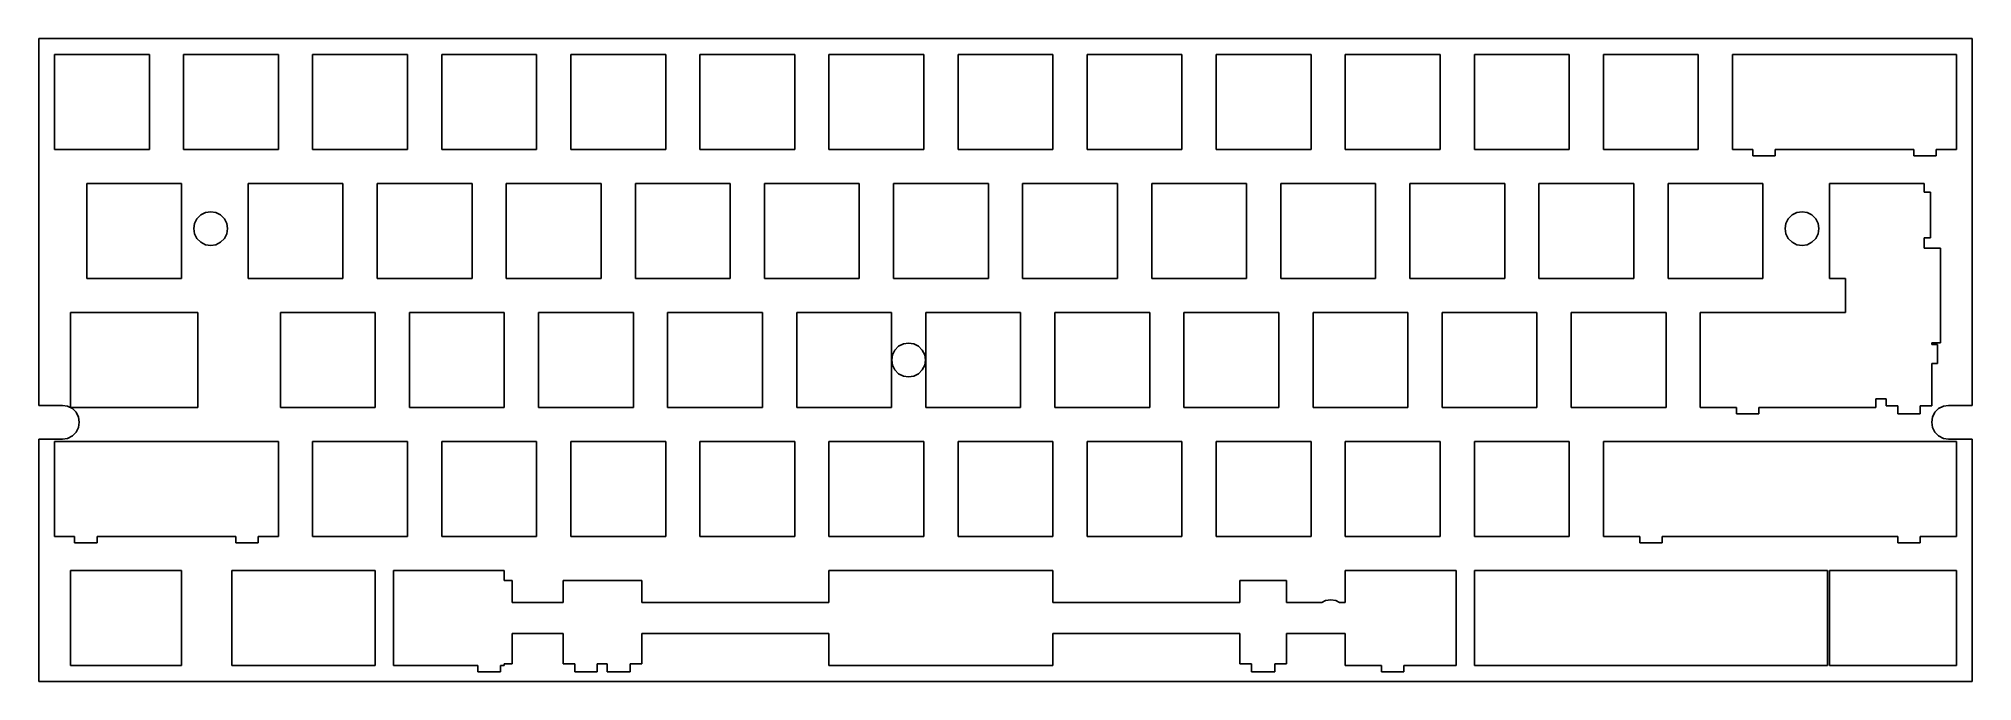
# Model space of a CAD drawing. Header units: millimetres. Extents: x 0 to 285, y 0 to 95.
import ezdxf

# ---------------------------------------------------------------- set-up
doc = ezdxf.new("R2010")
doc.units = ezdxf.units.MM
doc.layers.get('0').update_dxf_attribs({"color": 18, "true_color": 0x000000})

msp = doc.modelspace()

# ---------------------------------------------------------------- linework, layer by layer
at = {"color": 0}
for p, q in [((0.09508, 95.1548), (285.469, 95.1548)), ((0.09508, 40.9924), (0.09508, 95.1548)), ((285.469, 95.1548), (285.469, 40.9924)), ((2.43086, 78.7936), (2.43086, 92.7929)), ((2.43086, 92.7929), (16.4317, 92.7929)), ((16.4317, 92.7929), (16.4317, 78.7936)), ((21.4809, 78.7936), (21.4809, 92.7929)), ((21.4809, 92.7929), (35.4817, 92.7929)), ((35.4817, 92.7929), (35.4817, 78.7936)), ((40.531, 78.7936), (40.531, 92.7929)), ((40.531, 92.7929), (54.5317, 92.7929)), ((54.5317, 92.7929), (54.5317, 78.7936)), ((59.581, 78.7936), (59.581, 92.7929)), ((59.581, 92.7929), (73.5803, 92.7929)), ((73.5803, 92.7929), (73.5803, 78.7936)), ((78.631, 78.7936), (78.631, 92.7929)), ((78.631, 92.7929), (92.6317, 92.7929)), ((92.6317, 92.7929), (92.6317, 78.7936)), ((97.681, 78.7936), (97.681, 92.7929)), ((97.681, 92.7929), (111.682, 92.7929)), ((111.682, 92.7929), (111.682, 78.7936)), ((116.731, 78.7936), (116.731, 92.7929)), ((116.731, 92.7929), (130.732, 92.7929)), ((130.732, 92.7929), (130.732, 78.7936)), ((135.781, 78.7936), (135.781, 92.7929)), ((135.781, 92.7929), (149.782, 92.7929)), ((149.782, 92.7929), (149.782, 78.7936)), ((154.831, 78.7936), (154.831, 92.7929)), ((154.831, 92.7929), (168.83, 92.7929)), ((168.83, 92.7929), (168.83, 78.7936)), ((173.881, 78.7936), (173.881, 92.7929)), ((173.881, 92.7929), (187.882, 92.7929)), ((187.882, 92.7929), (187.882, 78.7936)), ((192.931, 78.7936), (192.931, 92.7929)), ((192.931, 92.7929), (206.93, 92.7929)), ((206.93, 92.7929), (206.93, 78.7936)), ((211.981, 78.7936), (211.981, 92.7929)), ((211.981, 92.7929), (225.982, 92.7929)), ((225.982, 92.7929), (225.982, 78.7936)), ((231.031, 78.7936), (231.031, 92.7929)), ((231.031, 92.7929), (245.032, 92.7929)), ((245.032, 92.7929), (245.032, 78.7936)), ((283.13, 92.7929), (250.081, 92.7929)), ((250.081, 92.7929), (250.081, 78.7936)), ((283.13, 78.7936), (283.13, 92.7929)), ((16.4317, 78.7936), (2.43086, 78.7936)), ((35.4817, 78.7936), (21.4809, 78.7936)), ((54.5317, 78.7936), (40.531, 78.7936)), ((73.5803, 78.7936), (59.581, 78.7936)), ((92.6317, 78.7936), (78.631, 78.7936)), ((111.682, 78.7936), (97.681, 78.7936)), ((130.732, 78.7936), (116.731, 78.7936)), ((149.782, 78.7936), (135.781, 78.7936)), ((168.83, 78.7936), (154.831, 78.7936)), ((187.882, 78.7936), (173.881, 78.7936)), ((206.93, 78.7936), (192.931, 78.7936)), ((225.982, 78.7936), (211.981, 78.7936)), ((245.032, 78.7936), (231.031, 78.7936)), ((250.081, 78.7936), (253.056, 78.7936)), ((253.056, 78.7936), (253.056, 77.8235)), ((253.056, 77.8235), (256.355, 77.8235)), ((256.355, 78.7936), (276.856, 78.7936)), ((256.355, 77.8235), (256.355, 78.7936)), ((276.856, 78.7936), (276.856, 77.8235)), ((276.856, 77.8235), (280.155, 77.8235)), ((280.155, 78.7936), (283.13, 78.7936)), ((280.155, 77.8235), (280.155, 78.7936)), ((7.19473, 59.7436), (7.19473, 73.7429)), ((7.19473, 73.7429), (21.1942, 73.7429)), ((21.1942, 73.7429), (21.1942, 59.7436)), ((31.0059, 59.7436), (31.0059, 73.7429)), ((31.0059, 73.7429), (45.0053, 73.7429)), ((45.0053, 73.7429), (45.0053, 59.7436)), ((50.056, 59.7436), (50.056, 73.7429)), ((50.056, 73.7429), (64.0567, 73.7429)), ((64.0567, 73.7429), (64.0567, 59.7436)), ((69.106, 59.7436), (69.106, 73.7429)), ((69.106, 73.7429), (83.1067, 73.7429)), ((83.1067, 73.7429), (83.1067, 59.7436)), ((88.156, 59.7436), (88.156, 73.7429)), ((88.156, 73.7429), (102.157, 73.7429)), ((102.157, 73.7429), (102.157, 59.7436)), ((107.206, 59.7436), (107.206, 73.7429)), ((107.206, 73.7429), (121.205, 73.7429)), ((121.205, 73.7429), (121.205, 59.7436)), ((126.256, 59.7436), (126.256, 73.7429)), ((126.256, 73.7429), (140.257, 73.7429)), ((140.257, 73.7429), (140.257, 59.7436)), ((145.306, 59.7436), (145.306, 73.7429)), ((145.306, 73.7429), (159.305, 73.7429)), ((159.305, 73.7429), (159.305, 59.7436)), ((164.356, 59.7436), (164.356, 73.7429)), ((164.356, 73.7429), (178.357, 73.7429)), ((178.357, 73.7429), (178.357, 59.7436)), ((183.406, 59.7436), (183.406, 73.7429)), ((183.406, 73.7429), (197.407, 73.7429)), ((197.407, 73.7429), (197.407, 59.7436)), ((202.456, 59.7436), (202.456, 73.7429)), ((202.456, 73.7429), (216.455, 73.7429)), ((216.455, 73.7429), (216.455, 59.7436)), ((221.506, 59.7436), (221.506, 73.7429)), ((221.506, 73.7429), (235.507, 73.7429)), ((235.507, 73.7429), (235.507, 59.7436)), ((240.556, 59.7436), (240.556, 73.7429)), ((240.556, 73.7429), (254.555, 73.7429)), ((254.555, 73.7429), (254.555, 59.7436)), ((278.368, 73.7429), (264.368, 73.7429)), ((264.368, 73.7429), (264.368, 59.7436)), ((278.368, 72.493), (278.368, 73.7429)), ((279.28, 72.493), (278.368, 72.493)), ((279.28, 65.7433), (279.28, 72.493)), ((23.4583, 68.5631), (23.1042, 67.8656)), ((24.0123, 69.1155), (23.4583, 68.5631)), ((24.7082, 69.4711), (24.0123, 69.1155)), ((25.4827, 69.5925), (24.7082, 69.4711)), ((26.2544, 69.4711), (25.4827, 69.5925)), ((26.9517, 69.1155), (26.2544, 69.4711)), ((27.5029, 68.5631), (26.9517, 69.1155)), ((27.8598, 67.8656), (27.5029, 68.5631)), ((258.309, 68.5631), (257.954, 67.8656)), ((258.862, 69.1155), (258.309, 68.5631)), ((259.559, 69.4711), (258.862, 69.1155)), ((260.332, 69.5925), (259.559, 69.4711)), ((261.104, 69.4711), (260.332, 69.5925)), ((261.801, 69.1155), (261.104, 69.4711)), ((262.354, 68.5631), (261.801, 69.1155)), ((262.708, 67.8656), (262.354, 68.5631)), ((23.1042, 67.8656), (22.9829, 67.0913)), ((22.9829, 67.0913), (23.1042, 66.3208)), ((23.1042, 66.3208), (23.4583, 65.6237)), ((27.5029, 65.6237), (27.8598, 66.3208)), ((27.9811, 67.0913), (27.8598, 67.8656)), ((27.8598, 66.3208), (27.9811, 67.0913)), ((257.954, 67.8656), (257.831, 67.0913)), ((257.831, 67.0913), (257.954, 66.3208)), ((257.954, 66.3208), (258.309, 65.6237)), ((262.354, 65.6237), (262.708, 66.3208)), ((262.832, 67.0913), (262.708, 67.8656)), ((262.708, 66.3208), (262.832, 67.0913)), ((278.368, 65.7433), (279.28, 65.7433)), ((278.368, 64.2179), (278.368, 65.7433)), ((23.4583, 65.6237), (24.0123, 65.0709)), ((24.0123, 65.0709), (24.7082, 64.7153)), ((24.7082, 64.7153), (25.4827, 64.5915)), ((25.4827, 64.5915), (26.2544, 64.7153)), ((26.2544, 64.7153), (26.9517, 65.0709)), ((26.9517, 65.0709), (27.5029, 65.6237)), ((258.309, 65.6237), (258.862, 65.0709)), ((258.862, 65.0709), (259.559, 64.7153)), ((259.559, 64.7153), (260.332, 64.5915)), ((260.332, 64.5915), (261.104, 64.7153)), ((261.104, 64.7153), (261.801, 65.0709)), ((261.801, 65.0709), (262.354, 65.6237)), ((280.749, 64.2179), (278.368, 64.2179)), ((280.749, 50.2186), (280.749, 64.2179)), ((21.1942, 59.7436), (7.19473, 59.7436)), ((45.0053, 59.7436), (31.0059, 59.7436)), ((64.0567, 59.7436), (50.056, 59.7436)), ((83.1067, 59.7436), (69.106, 59.7436)), ((102.157, 59.7436), (88.156, 59.7436)), ((121.205, 59.7436), (107.206, 59.7436)), ((140.257, 59.7436), (126.256, 59.7436)), ((159.305, 59.7436), (145.306, 59.7436)), ((178.357, 59.7436), (164.356, 59.7436)), ((197.407, 59.7436), (183.406, 59.7436)), ((216.455, 59.7436), (202.456, 59.7436)), ((235.507, 59.7436), (221.506, 59.7436)), ((254.555, 59.7436), (240.556, 59.7436)), ((264.368, 59.7436), (266.75, 59.7436)), ((266.75, 59.7436), (266.75, 54.6929)), ((4.8121, 40.6922), (4.8121, 54.6929)), ((4.8121, 54.6929), (23.5755, 54.6929)), ((23.5755, 54.6929), (23.5755, 40.6922)), ((35.7699, 40.6922), (35.7699, 54.6929)), ((35.7699, 54.6929), (49.7692, 54.6929)), ((49.7692, 54.6929), (49.7692, 40.6922)), ((54.8171, 40.6922), (54.8171, 54.6929)), ((54.8171, 54.6929), (68.8178, 54.6929)), ((68.8178, 54.6929), (68.8178, 40.6922)), ((73.8685, 40.6922), (73.8685, 54.6929)), ((73.8685, 54.6929), (87.8678, 54.6929)), ((87.8678, 54.6929), (87.8678, 40.6922)), ((92.9185, 40.6922), (92.9185, 54.6929)), ((92.9185, 54.6929), (106.918, 54.6929)), ((106.918, 54.6929), (106.918, 40.6922)), ((111.967, 40.6922), (111.967, 54.6929)), ((111.967, 54.6929), (125.969, 54.6929)), ((125.969, 54.6929), (125.969, 40.6922)), ((131.018, 40.6922), (131.018, 54.6929)), ((131.018, 54.6929), (145.018, 54.6929)), ((145.018, 54.6929), (145.018, 40.6922)), ((150.068, 40.6922), (150.068, 54.6929)), ((150.068, 54.6929), (164.068, 54.6929)), ((164.068, 54.6929), (164.068, 40.6922)), ((169.12, 40.6922), (169.12, 54.6929)), ((169.12, 54.6929), (183.119, 54.6929)), ((183.119, 54.6929), (183.119, 40.6922)), ((188.168, 40.6922), (188.168, 54.6929)), ((188.168, 54.6929), (202.168, 54.6929)), ((202.168, 54.6929), (202.168, 40.6922)), ((207.22, 40.6922), (207.22, 54.6929)), ((207.22, 54.6929), (221.219, 54.6929)), ((221.219, 54.6929), (221.219, 40.6922)), ((226.27, 40.6922), (226.27, 54.6929)), ((226.27, 54.6929), (240.269, 54.6929)), ((240.269, 54.6929), (240.269, 40.6922)), ((245.318, 54.6929), (245.318, 40.6922)), ((266.75, 54.6929), (245.318, 54.6929)), ((126.46, 49.1613), (126.103, 48.4657)), ((127.012, 49.7156), (126.46, 49.1613)), ((127.71, 50.0712), (127.012, 49.7156)), ((128.483, 50.1908), (127.71, 50.0712)), ((129.255, 50.0712), (128.483, 50.1908)), ((129.952, 49.7156), (129.255, 50.0712)), ((130.504, 49.1613), (129.952, 49.7156)), ((130.859, 48.4657), (130.504, 49.1613)), ((279.499, 50.2186), (280.749, 50.2186)), ((279.499, 49.9939), (279.499, 50.2186)), ((280.325, 49.9939), (279.499, 49.9939)), ((280.325, 47.1921), (280.325, 49.9939)), ((126.103, 48.4657), (125.983, 47.6913)), ((125.983, 47.6913), (126.103, 46.9209)), ((126.103, 46.9209), (126.46, 46.222)), ((126.46, 46.222), (127.012, 45.671)), ((127.012, 45.671), (127.71, 45.314)), ((129.255, 45.314), (129.952, 45.671)), ((129.952, 45.671), (130.504, 46.222)), ((130.504, 46.222), (130.859, 46.9209)), ((130.983, 47.6913), (130.859, 48.4657)), ((130.859, 46.9209), (130.983, 47.6913)), ((279.499, 47.1921), (280.325, 47.1921)), ((279.499, 40.9236), (279.499, 47.1921)), ((127.71, 45.314), (128.483, 45.1915)), ((128.483, 45.1915), (129.255, 45.314)), ((3.5953, 40.9924), (0.09508, 40.9924)), ((4.367, 40.87), (3.5953, 40.9924)), ((5.06293, 40.5158), (4.367, 40.87)), ((23.5755, 40.6922), (4.8121, 40.6922)), ((5.61689, 39.963), (5.06293, 40.5158)), ((5.97105, 39.2659), (5.61689, 39.963)), ((49.7692, 40.6922), (35.7699, 40.6922)), ((68.8178, 40.6922), (54.8171, 40.6922)), ((87.8678, 40.6922), (73.8685, 40.6922)), ((106.918, 40.6922), (92.9185, 40.6922)), ((125.969, 40.6922), (111.967, 40.6922)), ((145.018, 40.6922), (131.018, 40.6922)), ((164.068, 40.6922), (150.068, 40.6922)), ((183.119, 40.6922), (169.12, 40.6922)), ((202.168, 40.6922), (188.168, 40.6922)), ((221.219, 40.6922), (207.22, 40.6922)), ((240.269, 40.6922), (226.27, 40.6922)), ((245.318, 40.6922), (250.675, 40.6922)), ((250.675, 40.6922), (250.675, 39.7221)), ((253.974, 40.6922), (271.224, 40.6922)), ((253.974, 39.7221), (253.974, 40.6922)), ((271.224, 41.9421), (272.749, 41.9421)), ((271.224, 40.6922), (271.224, 41.9421)), ((272.749, 41.9421), (272.749, 40.9236)), ((272.749, 40.9236), (274.475, 40.9236)), ((274.475, 40.9236), (274.475, 39.7221)), ((277.774, 40.9236), (279.499, 40.9236)), ((277.774, 39.7221), (277.774, 40.9236)), ((279.947, 39.963), (279.592, 39.2659)), ((280.5, 40.5158), (279.947, 39.963)), ((281.196, 40.87), (280.5, 40.5158)), ((281.969, 40.9924), (281.196, 40.87)), ((285.469, 40.9924), (281.969, 40.9924)), ((5.61689, 37.0237), (5.97105, 37.7197)), ((6.09505, 38.4926), (5.97105, 39.2659)), ((5.97105, 37.7197), (6.09505, 38.4926)), ((250.675, 39.7221), (253.974, 39.7221)), ((274.475, 39.7221), (277.774, 39.7221)), ((279.592, 39.2659), (279.469, 38.4941)), ((279.469, 38.4941), (279.592, 37.7197)), ((279.592, 37.7197), (279.947, 37.0237)), ((0.09508, 35.9929), (3.59392, 35.9929)), ((0.09508, 0.22875), (0.09508, 35.9929)), ((35.4817, 35.6429), (2.43086, 35.6429)), ((2.43086, 35.6429), (2.43086, 21.6435)), ((3.59392, 35.9929), (4.367, 36.1142)), ((4.367, 36.1142), (5.06293, 36.4698)), ((5.06293, 36.4698), (5.61689, 37.0237)), ((35.4817, 21.6435), (35.4817, 35.6429)), ((40.531, 21.6435), (40.531, 35.6429)), ((40.531, 35.6429), (54.5317, 35.6429)), ((54.5317, 35.6429), (54.5317, 21.6435)), ((59.581, 21.6435), (59.581, 35.6429)), ((59.581, 35.6429), (73.5803, 35.6429)), ((73.5803, 35.6429), (73.5803, 21.6435)), ((78.631, 21.6435), (78.631, 35.6429)), ((78.631, 35.6429), (92.6317, 35.6429)), ((92.6317, 35.6429), (92.6317, 21.6435)), ((97.681, 21.6435), (97.681, 35.6429)), ((97.681, 35.6429), (111.682, 35.6429)), ((111.682, 35.6429), (111.682, 21.6435)), ((116.731, 21.6435), (116.731, 35.6429)), ((116.731, 35.6429), (130.732, 35.6429)), ((130.732, 35.6429), (130.732, 21.6435)), ((135.781, 21.6435), (135.781, 35.6429)), ((135.781, 35.6429), (149.782, 35.6429)), ((149.782, 35.6429), (149.782, 21.6435)), ((154.831, 21.6435), (154.831, 35.6429)), ((154.831, 35.6429), (168.83, 35.6429)), ((168.83, 35.6429), (168.83, 21.6435)), ((173.881, 21.6435), (173.881, 35.6429)), ((173.881, 35.6429), (187.882, 35.6429)), ((187.882, 35.6429), (187.882, 21.6435)), ((192.931, 21.6435), (192.931, 35.6429)), ((192.931, 35.6429), (206.93, 35.6429)), ((206.93, 35.6429), (206.93, 21.6435)), ((211.981, 21.6435), (211.981, 35.6429)), ((211.981, 35.6429), (225.982, 35.6429)), ((225.982, 35.6429), (225.982, 21.6435)), ((245.032, 35.6429), (231.031, 35.6429)), ((231.031, 35.6429), (231.031, 21.6435)), ((274.97092, 35.6429), (239.19008, 35.6429)), ((283.13, 35.6429), (269.131, 35.6429)), ((279.947, 37.0237), (280.5, 36.4698)), ((280.5, 36.4698), (281.196, 36.1142)), ((281.196, 36.1142), (281.969, 35.9929)), ((281.969, 35.9929), (285.469, 35.9929)), ((283.13, 21.6435), (283.13, 35.6429)), ((285.469, 35.9929), (285.469, 0.22875)), ((2.43086, 21.6435), (5.40604, 21.6435)), ((5.40604, 21.6435), (5.40604, 20.6733)), ((5.40604, 20.6733), (8.70645, 20.6733)), ((8.70645, 21.6435), (29.2062, 21.6435)), ((8.70645, 20.6733), (8.70645, 21.6435)), ((29.2062, 21.6435), (29.2062, 20.6733)), ((29.2062, 20.6733), (32.5052, 20.6733)), ((32.5052, 21.6435), (35.4817, 21.6435)), ((32.5052, 20.6733), (32.5052, 21.6435)), ((54.5317, 21.6435), (40.531, 21.6435)), ((73.5803, 21.6435), (59.581, 21.6435)), ((92.6317, 21.6435), (78.631, 21.6435)), ((111.682, 21.6435), (97.681, 21.6435)), ((130.732, 21.6435), (116.731, 21.6435)), ((149.782, 21.6435), (135.781, 21.6435)), ((168.83, 21.6435), (154.831, 21.6435)), ((187.882, 21.6435), (173.881, 21.6435)), ((206.93, 21.6435), (192.931, 21.6435)), ((225.982, 21.6435), (211.981, 21.6435)), ((231.031, 21.6435), (236.382, 21.6435)), ((236.382, 21.6435), (236.382, 20.6733)), ((236.382, 20.6733), (239.681, 20.6733)), ((239.681, 21.6435), (245.032, 21.6435)), ((239.681, 20.6733), (239.681, 21.6435)), ((241.83224, 21.6435), (272.32876, 21.6435)), ((269.131, 21.6435), (274.481, 21.6435)), ((274.481, 21.6435), (274.481, 20.6733)), ((274.481, 20.6733), (277.781, 20.6733)), ((277.781, 21.6435), (283.13, 21.6435)), ((277.781, 20.6733), (277.781, 21.6435)), ((4.8121, 2.59347), (4.8121, 16.593)), ((4.8121, 16.593), (21.1942, 16.593)), ((21.1942, 16.593), (21.1942, 2.59347)), ((28.6246, 2.59347), (28.6246, 16.593)), ((28.6246, 16.593), (49.7692, 16.593)), ((49.7692, 16.593), (49.7692, 2.59347)), ((68.8178, 16.593), (52.4372, 16.593)), ((52.4372, 16.593), (52.4372, 2.59347)), ((68.8178, 15.124), (68.8178, 16.593)), ((69.9562, 15.124), (68.8178, 15.124)), ((69.9562, 11.8938), (69.9562, 15.124)), ((77.501, 15.124), (77.501, 11.8938)), ((89.1314, 15.124), (77.501, 15.124)), ((89.1314, 11.8938), (89.1314, 15.124)), ((149.782, 16.593), (116.731, 16.593)), ((116.731, 16.593), (116.731, 11.8938)), ((149.782, 11.8938), (149.782, 16.593)), ((177.381, 15.124), (177.381, 11.8938)), ((184.256, 15.124), (177.381, 15.124)), ((184.256, 11.8938), (184.256, 15.124)), ((192.931, 16.593), (192.931, 11.8938)), ((209.312, 16.593), (192.931, 16.593)), ((209.312, 2.59347), (209.312, 16.593)), ((211.981, 2.59347), (211.981, 16.593)), ((211.981, 16.593), (264.08, 16.593)), ((264.08, 16.593), (264.08, 2.59347)), ((264.368, 2.59347), (264.368, 16.593)), ((264.368, 16.593), (283.13, 16.593)), ((283.13, 16.593), (283.13, 2.59347)), ((77.501, 11.8938), (69.9562, 11.8938)), ((116.731, 11.8938), (89.1314, 11.8938)), ((177.381, 11.8938), (149.782, 11.8938)), ((189.465, 11.8938), (184.256, 11.8938)), ((190.008, 12.1708), (189.465, 11.8938)), ((190.781, 12.2921), (190.008, 12.1708)), ((191.554, 12.1708), (190.781, 12.2921)), ((192.097, 11.8938), (191.554, 12.1708)), ((192.931, 11.8938), (192.097, 11.8938)), ((69.9562, 7.29396), (77.501, 7.29396)), ((69.9562, 2.8236), (69.9562, 7.29396)), ((77.501, 7.29396), (77.501, 2.8236)), ((89.1314, 7.29396), (116.731, 7.29396)), ((89.1314, 2.8236), (89.1314, 7.29396)), ((116.731, 7.29396), (116.731, 2.59347)), ((149.782, 7.29396), (177.381, 7.29396)), ((149.782, 2.59347), (149.782, 7.29396)), ((177.381, 7.29396), (177.381, 2.8236)), ((184.256, 7.29396), (190.776, 7.29396)), ((184.256, 2.8236), (184.256, 7.29396)), ((190.776, 7.29396), (190.781, 7.29259)), ((190.781, 7.29259), (190.788, 7.29396)), ((190.788, 7.29396), (192.931, 7.29396)), ((192.931, 7.29396), (192.931, 2.59347)), ((285.469, 0.22875), (0.09508, 0.22875)), ((21.1942, 2.59347), (4.8121, 2.59347)), ((49.7692, 2.59347), (28.6246, 2.59347)), ((52.4372, 2.59347), (64.9319, 2.59347)), ((64.9319, 2.59347), (64.9319, 1.62333)), ((64.9319, 1.62333), (68.2308, 1.62333)), ((68.2308, 2.59347), (68.8178, 2.59347)), ((68.2308, 1.62333), (68.2308, 2.59347)), ((68.8178, 2.8236), (69.9562, 2.8236)), ((68.8178, 2.59347), (68.8178, 2.8236)), ((77.501, 2.8236), (79.2261, 2.8236)), ((79.2261, 2.8236), (79.2261, 1.62333)), ((79.2261, 1.62333), (82.5253, 1.62333)), ((82.5253, 2.8236), (83.9819, 2.8236)), ((82.5253, 1.62333), (82.5253, 2.8236)), ((83.9819, 2.8236), (83.9819, 1.62333)), ((83.9819, 1.62333), (87.4063, 1.62333)), ((87.4063, 2.8236), (89.1314, 2.8236)), ((87.4063, 1.62333), (87.4063, 2.8236)), ((116.731, 2.59347), (149.782, 2.59347)), ((177.381, 2.8236), (179.106, 2.8236)), ((179.106, 2.8236), (179.106, 1.62333)), ((179.106, 1.62333), (182.531, 1.62333)), ((182.531, 2.8236), (184.256, 2.8236)), ((182.531, 1.62333), (182.531, 2.8236)), ((192.931, 2.59347), (198.282, 2.59347)), ((198.282, 2.59347), (198.282, 1.62333)), ((198.282, 1.62333), (201.581, 1.62333)), ((201.581, 2.59347), (209.312, 2.59347)), ((201.581, 1.62333), (201.581, 2.59347)), ((264.08, 2.59347), (211.981, 2.59347)), ((283.13, 2.59347), (264.368, 2.59347))]:
    msp.add_line(p, q, dxfattribs=at)

doc.saveas('drawing.dxf')
